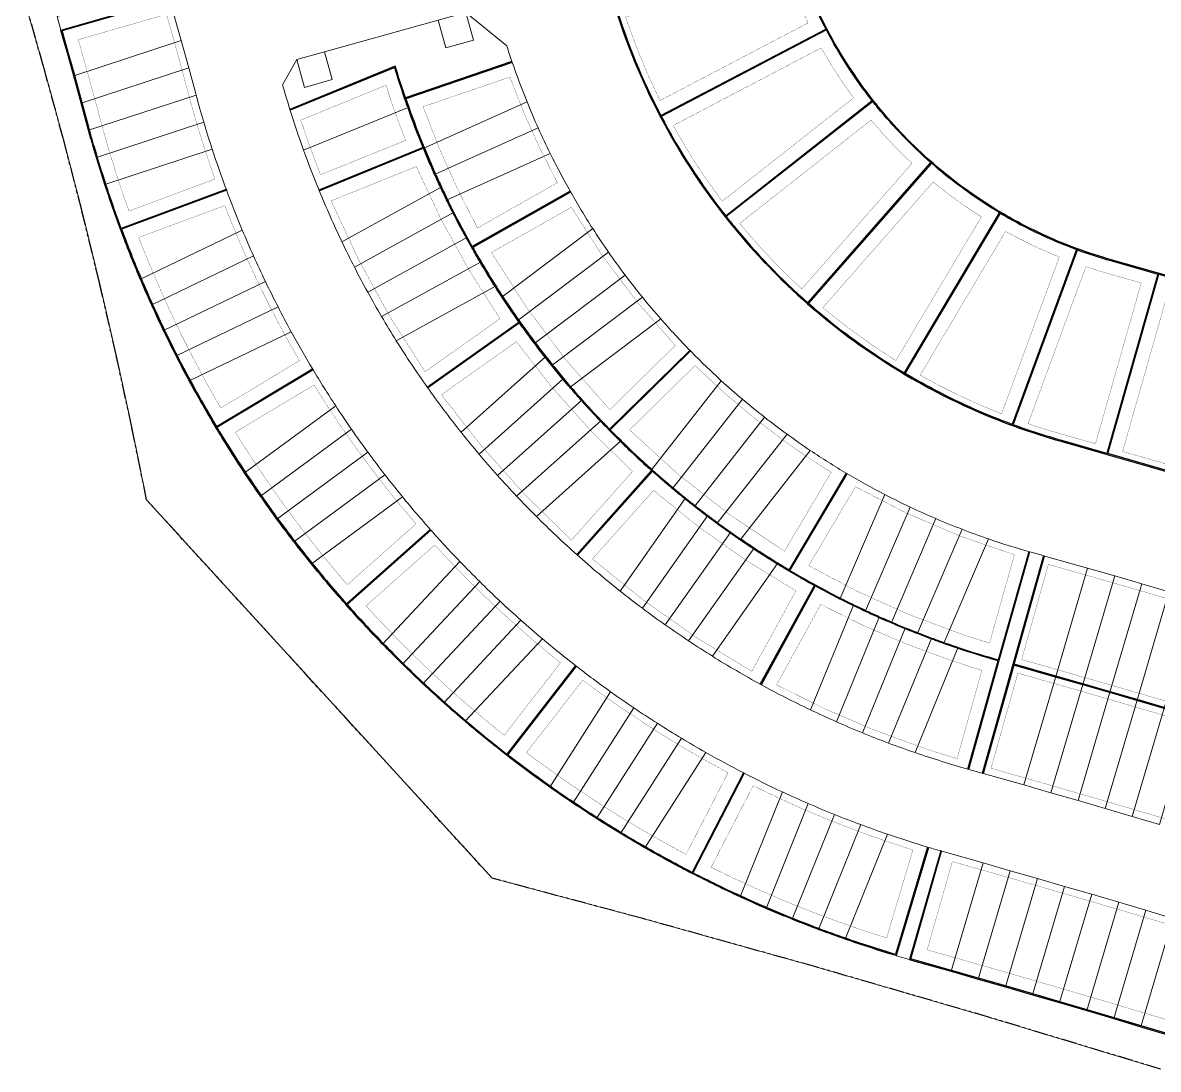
# Model space of a CAD drawing. Header units: centimetres. Extents: x -6122352 to 7132207, y -1694241 to 1947892.
# Drawn here: x -211875 to 29379, y -579827 to -357502 of the extents above; entities that cross this region are included whole.
import ezdxf

# ---------------------------------------------------------------- set-up
doc = ezdxf.new("R2010")
doc.units = ezdxf.units.CM
doc.header["$MEASUREMENT"] = 0
doc.linetypes.add('23585-XR-AR-DAMAC PLOT LIMITS$0$PHANTOM2', pattern=[1.25, 0.625, -0.125, 0.125, -0.125, 0.125, -0.125])
doc.linetypes.add('XR-AR-END-SETTING OUT PLAN$0$23261-XR-AR-SI-GF$0$HIDDEN', pattern=[0.375, 0.25, -0.125])
for name, color, linetype, lineweight, true_color in [('08-Compound Wall-2', 6, 'Continuous', 25, 0xff00ff), ('23585-XR-AR-DAMAC PLOT LIMITS$0$1-End units', 7, 'Continuous', 5, 0xf8991e), ('23585-XR-AR-DAMAC PLOT LIMITS$0$1-Open Space', 7, 'Continuous', 5, 0x90cf5a), ('23585-XR-AR-DAMAC PLOT LIMITS$0$1-Utility', 7, 'Continuous', 5, 0x8db1ff)]:
    doc.layers.add(name, color=color, linetype=linetype, lineweight=lineweight, true_color=true_color)
for name, color, linetype in [('23585-XR-AR-BOUNDARY WALLS AND SETBACKS$0$setback', 7, 'XR-AR-END-SETTING OUT PLAN$0$23261-XR-AR-SI-GF$0$HIDDEN'), ('23585-XR-AR-DAMAC PLOT LIMITS$0$PROJECT_LIMIT', 1, 'Continuous'), ('@MI-REF LAYER', 7, 'Continuous')]:
    doc.layers.add(name, color=color, linetype=linetype)
for name, color, linetype, lineweight in [('23585-XR-AR-DAMAC PLOT LIMITS$0$1-Mid units', 41, 'Continuous', 5), ('23585-XR-AR-DAMAC PLOT LIMITS$0$1-V55', 171, 'Continuous', 5), ('A-ANNO-TEXT', 3, 'Continuous', 25)]:
    doc.layers.add(name, color=color, linetype=linetype, lineweight=lineweight)
doc.layers.add('23585-XR-AR-DAMAC PLOT LIMITS$0$D-Phase New', color=7, linetype='Continuous', true_color=0x000080)

# ---------------------------------------------------------------- blocks, each defined once
blk = doc.blocks.new('23585-XR-AR-BOUNDARY WALLS AND SETBACKS')
at = {"layer": '08-Compound Wall-2'}
for points in [[(496594.5, 2768594.3, 0.045485), (496618.1, 2768585.64, 0.046514), (496643.44, 2768581.34, 0.004393), (496645.87, 2768581.18, 0.041598), (496668.86, 2768581.77, 0.009301), (496673.97, 2768582.43, 0.036683), (496693.77, 2768586.84, 0.014209), (496701.23, 2768589.33, 0.03177), (496717.33, 2768596.38, 0.019917), (496726.92, 2768601.83), (496726.78, 2768601.74), (496735.45, 2768607.08), (496743.57, 2768612.08), (496750.8, 2768616.48)], [(496722.71, 2768646.21), (496714.19, 2768640.98), (496705.56, 2768635.65, -0.019276), (496698.98, 2768631.93, -0.031768), (496687.53, 2768626.91, -0.014205), (496682.22, 2768625.14, -0.036682), (496668.14, 2768622, -0.0093), (496664.52, 2768621.54, -0.041593), (496648.16, 2768621.12, -0.004393), (496646.44, 2768621.23, -0.045995), (496628.61, 2768624.23), (496628.41, 2768624.28, -0.045479), (496611.63, 2768630.44, -0.005421)], [(496741.64, 2768554.6, 0.004073), (496744.32, 2768556.05, 0.012024), (496752.06, 2768560.59), (496739.47, 2768580.9)], [(496588.5, 2768570.22), (496578.91, 2768548.33, -0.009466), (496572.49, 2768551.28), (496564.14, 2768528.57)], [(496588.68, 2768570.14), (496579.1, 2768548.25), (496580.85, 2768547.49, 0.012872), (496589.49, 2768544.08)], [(496764.76, 2768540.11), (496752.17, 2768560.42, -0.01188), (496744.51, 2768555.93)], [(496744.33, 2768555.83, -0.004078), (496741.65, 2768554.38, -0.003688), (496739.21, 2768553.1)], [(496739.03, 2768553.01, -0.004082), (496736.3, 2768551.64, -0.003675), (496733.83, 2768550.44)], [(496736.3, 2768551.86, 0.004078), (496739.02, 2768553.23, 0.003696), (496741.47, 2768554.5)], [(496580.68, 2768547.35, -0.002696), (496578.83, 2768548.14, -0.009171), (496572.6, 2768551.01), (496564.33, 2768528.5)], [(496733.65, 2768550.36, -0.004087), (496730.87, 2768549.08, -0.003671), (496728.36, 2768547.96)], [(496730.87, 2768549.29, 0.004081), (496733.64, 2768550.58, 0.003683), (496736.12, 2768551.77)], [(496725.39, 2768546.91, 0.004058), (496728.18, 2768548.1, 0.00368), (496730.69, 2768549.21)], [(496589.2, 2768543.97, -0.011982), (496580.87, 2768547.27)], [(496722.63, 2768545.58, -0.004106), (496719.77, 2768544.47, -0.007945), (496714.17, 2768542.47), (496721.88, 2768519.84)], [(496719.78, 2768544.69, 0.00409), (496722.63, 2768545.8, 0.003711), (496725.2, 2768546.84)], [(496728.18, 2768547.88, -0.00409), (496725.36, 2768546.69, -0.003675), (496722.82, 2768545.66)], [(496597.91, 2768541, -0.003959), (496595.09, 2768541.91, -0.008083), (496589.38, 2768543.9)], [(496589.49, 2768544.08, 0.007894), (496595.05, 2768542.14)], [(496708.14, 2768540.73, 0.008269), (496714.02, 2768542.62, 0.007933), (496719.59, 2768544.62)], [(496595.24, 2768542.07, 0.003947), (496598.05, 2768541.17, 0.003817), (496600.78, 2768540.34)], [(496603.67, 2768539.3, -0.003964), (496600.82, 2768540.12, -0.003802), (496598.1, 2768540.94)], [(496721.69, 2768519.78), (496713.99, 2768542.4, -0.008269), (496708.1, 2768540.51, -0.003748), (496705.41, 2768539.72)], [(496611.8, 2768537.44, -0.003015), (496609.61, 2768537.96, -0.008029), (496603.81, 2768539.47, -0.003952), (496600.97, 2768540.28)], [(496609.48, 2768537.78, -0.007757), (496603.86, 2768539.25)], [(496707.94, 2768540.67, -0.003755), (496705.25, 2768539.88, -0.008037), (496699.46, 2768538.32, -0.004436), (496696.24, 2768537.54)], [(496705.22, 2768539.66, -0.007766), (496699.61, 2768538.15)], [(496615.33, 2768536.46, -0.004751), (496611.86, 2768537.22, -0.003006), (496609.67, 2768537.74)], [(496612, 2768537.39, 0.004746), (496615.46, 2768536.63, 0.008037), (496621.36, 2768535.49, 0.003423), (496623.88, 2768535.07)], [(496621.22, 2768535.31, -0.007766), (496615.52, 2768536.41)], [(496684.46, 2768535.19, 0.004454), (496687.74, 2768535.76, 0.003312), (496690.17, 2768536.23)], [(496693.57, 2768536.73, -0.004456), (496690.31, 2768536.05, -0.0033), (496687.89, 2768535.59)], [(496690.36, 2768536.27, 0.00445), (496693.62, 2768536.95, 0.003324), (496696.04, 2768537.49)], [(496699.42, 2768538.1, -0.004444), (496696.19, 2768537.32, -0.003313), (496693.77, 2768536.77)], [(496627.32, 2768510.22), (496630.31, 2768533.93), (496629.91, 2768533.99, -0.008038), (496623.96, 2768534.85, -0.003441), (496621.42, 2768535.28)], [(496630.02, 2768534.17), (496630.44, 2768534.12, 0.007212), (496635.79, 2768533.52)], [(496639.47, 2768533, -0.004831), (496635.87, 2768533.31, -0.007221), (496630.51, 2768533.91)], [(496635.98, 2768533.5, 0.00482), (496639.57, 2768533.2, 0.002951), (496641.77, 2768533.04)], [(496660.29, 2768532.76, 0.00438), (496663.56, 2768532.91, 0.011823), (496672.36, 2768533.58)], [(496672.56, 2768533.6), (496672.71, 2768533.61, 0.007574), (496678.33, 2768534.27)], [(496681.77, 2768534.56, -0.004457), (496678.47, 2768534.09, -0.007591), (496672.83, 2768533.42)], [(496678.53, 2768534.3, 0.00445), (496681.82, 2768534.77, 0.003315), (496684.26, 2768535.15)], [(496687.69, 2768535.55, -0.004461), (496684.4, 2768534.97, -0.003304), (496681.96, 2768534.59)], [(496645.47, 2768532.64, -0.004836), (496641.86, 2768532.83, -0.002935), (496639.67, 2768532.99)], [(496641.97, 2768533.03, 0.004824), (496645.56, 2768532.83, 0.002953), (496647.77, 2768532.75)], [(496651.46, 2768532.47, -0.004819), (496647.86, 2768532.55, -0.002937), (496645.67, 2768532.63)], [(496660.09, 2768532.76, -0.003389), (496657.56, 2768532.69, -0.008028), (496651.56, 2768532.67, -0.004807), (496647.97, 2768532.74)], [(496651.66, 2768532.46, 0.007757), (496657.47, 2768532.49)], [(496657.67, 2768532.49, 0.003381), (496660.19, 2768532.56, 0.004384), (496663.47, 2768532.7)], [(496663.67, 2768532.71, 0.011945), (496672.57, 2768533.4), (496672.63, 2768533.4)], [(496771.38, 2768522.71), (496783.69, 2768502.11, -0.011253), (496773.78, 2768496.49, -0.005811), (496768.57, 2768493.76), (496768.46, 2768493.7, -0.005803), (496763.19, 2768491.1), (496763.08, 2768491.05, -0.005758), (496757.79, 2768488.59), (496757.64, 2768488.52, -0.005651), (496752.39, 2768486.24), (496752.13, 2768486.13, -0.011253), (496741.54, 2768481.94, -0.010668), (496731.33, 2768478.41), (496730.76, 2768478.23, -0.005929), (496725.07, 2768476.49), (496725.02, 2768476.47, -0.005926), (496719.24, 2768474.85, -0.005926), (496713.42, 2768473.37, -0.005929), (496707.58, 2768472.03, -0.011154), (496696.49, 2768469.88), (496696.39, 2768469.86, -0.011105), (496685.27, 2768468.21), (496685.12, 2768468.2, -0.005779), (496679.31, 2768467.54), (496679.16, 2768467.52, -0.005926), (496673.18, 2768466.99, -0.005342), (496667.78, 2768466.64), (496667.19, 2768466.61, -0.005929), (496661.19, 2768466.36, -0.011253), (496649.8, 2768466.28), (496649.56, 2768466.29, -0.011016), (496638.41, 2768466.72, -0.005929), (496632.48, 2768467.15), (496632.43, 2768467.16, -0.005926), (496626.49, 2768467.73), (496626.46, 2768467.73, -0.005926), (496620.58, 2768468.44), (496620.5, 2768468.45, -0.005187), (496615.3, 2768469.2), (496614.56, 2768469.31, -0.01075), (496603.84, 2768471.23), (496603.34, 2768471.33, -0.011253), (496592.23, 2768473.85), (496592.2, 2768473.86, -0.005929), (496586.44, 2768475.38, -0.005717), (496580.87, 2768476.99), (496580.66, 2768477.05, -0.005629), (496575.22, 2768478.76), (496574.94, 2768478.85, -0.005929), (496569.26, 2768480.79), (496569.18, 2768480.81, -0.011046), (496558.61, 2768484.83, -0.009957), (496549.39, 2768488.79), (496549.34, 2768488.81, -0.007704), (496542.4, 2768492.08, -0.004271), (496538.53, 2768494.02), (496536.82, 2768494.9), (496533.19, 2768496.78), (496527.85, 2768499.53), (496525.53, 2768500.71), (496523.35, 2768501.81), (496521.17, 2768502.91), (496518.85, 2768504.08), (496529.53, 2768525.57)], [(496567.54, 2768507.11), (496558.59, 2768485.06, -0.009857), (496549.48, 2768488.97), (496549.43, 2768488.99, -0.007705), (496542.48, 2768492.26, -0.004271), (496538.62, 2768494.2), (496536.91, 2768495.08), (496533.29, 2768496.96), (496527.94, 2768499.71), (496525.62, 2768500.88), (496523.44, 2768501.99), (496521.26, 2768503.08), (496519.11, 2768504.17), (496529.7, 2768525.48)], [(496771.2, 2768522.61), (496783.41, 2768502.18, -0.011055), (496773.69, 2768496.66, -0.005811), (496768.48, 2768493.94), (496768.37, 2768493.88, -0.005803), (496763.1, 2768491.28), (496762.99, 2768491.23, -0.005758), (496757.71, 2768488.78), (496757.55, 2768488.71, -0.005651), (496752.31, 2768486.42), (496752.05, 2768486.31, -0.011154), (496741.57, 2768482.16, -0.011154)], [(496567.73, 2768507.03), (496558.77, 2768484.98, 0.010948), (496569.25, 2768481), (496569.32, 2768480.98, 0.00593), (496575, 2768479.04), (496575.29, 2768478.95, 0.005629), (496580.72, 2768477.24), (496580.92, 2768477.18, 0.005717), (496586.49, 2768475.57, 0.005928), (496592.25, 2768474.06), (496592.28, 2768474.05, 0.011155), (496603.29, 2768471.55), (496608.03, 2768494.87)], [(496567.54, 2768507.11, 0.000109), (496567.63, 2768507.07, 0.000109), (496567.73, 2768507.03, 0.000109)], [(496608.03, 2768494.87, 0.000109), (496608.13, 2768494.85, 0.000109), (496608.23, 2768494.83, 0.000109)], [(496608.23, 2768494.83), (496603.48, 2768471.51), (496603.88, 2768471.43, 0.01075), (496614.59, 2768469.51), (496615.33, 2768469.4, 0.005187), (496620.52, 2768468.65), (496620.61, 2768468.64, 0.005927), (496626.48, 2768467.93), (496626.51, 2768467.93, 0.005925), (496632.45, 2768467.35), (496632.5, 2768467.35, 0.005929), (496638.42, 2768466.92, 0.011016), (496649.56, 2768466.49), (496649.7, 2768466.48), (496650.08, 2768490.28)], [(496650.28, 2768490.28), (496649.9, 2768466.48, 0.011154), (496661.19, 2768466.56, 0.005929), (496667.18, 2768466.81), (496667.77, 2768466.84, 0.005342), (496673.16, 2768467.19, 0.005926), (496679.14, 2768467.72), (496679.29, 2768467.74, 0.005779), (496685.1, 2768468.39), (496685.25, 2768468.41, 0.011006), (496696.26, 2768470.04, -0.011006)], [(496741.38, 2768482.09, -0.010569), (496731.26, 2768478.6), (496730.7, 2768478.42, -0.005928), (496725.01, 2768476.68), (496724.97, 2768476.67, -0.005926), (496719.19, 2768475.05, -0.005926), (496713.37, 2768473.56, -0.005929), (496707.54, 2768472.22, -0.011153), (496696.46, 2768470.07, -0.011153)]]:
    blk.add_lwpolyline(points, format="xyb", dxfattribs=at)
blk.add_lwpolyline([(496735.43, 2768607.31), (496714.66, 2768641.04), (496722.81, 2768646.04), (496723.72, 2768646.59), (496729.99, 2768650.41), (496730.07, 2768650.45), (496750.61, 2768616.6), (496743.47, 2768612.25)], close=True, dxfattribs=at)
for points in [[(496717.33, 2768596.61), (496699.16, 2768631.79, 0.018934), (496705.63, 2768635.46), (496705.8, 2768635.57), (496714.3, 2768640.82), (496714.49, 2768640.93), (496735.26, 2768607.2), (496726.81, 2768602, -0.019737)], [(496594.68, 2768594.44, 0.045304), (496618.15, 2768585.83, 0.000332), (496618.33, 2768585.78), (496628.46, 2768624.06), (496628.36, 2768624.09, -0.045226), (496611.64, 2768630.22)], [(496693.81, 2768587.06), (496682.38, 2768624.98, 0.013951), (496687.6, 2768626.72, 0.031514), (496698.98, 2768631.7), (496717.15, 2768596.52, -0.031589), (496701.16, 2768589.52, -0.014028)], [(496618.52, 2768585.73, 0.045638), (496643.36, 2768581.55), (496646.32, 2768621.04, -0.045487), (496628.66, 2768624.01)], [(496668.94, 2768581.98, 0.00912), (496673.94, 2768582.63, 0.036502), (496693.61, 2768587.01), (496682.18, 2768624.92, -0.036429), (496668.17, 2768621.81, -0.009046), (496664.64, 2768621.35)], [(496643.55, 2768581.53, 0.004213), (496645.88, 2768581.38, 0.041417), (496668.74, 2768581.96), (496664.44, 2768621.33, -0.041339), (496648.15, 2768620.92, -0.00414), (496646.52, 2768621.02)]]:
    blk.add_lwpolyline(points, format="xyb", close=True, dxfattribs=at)
for points in [[(496811.94, 2768596.77), (496803.92, 2768592.03), (496798.76, 2768588.97), (496793.61, 2768585.9), (496788.46, 2768582.81), (496783.32, 2768579.72), (496778.19, 2768576.61), (496773.06, 2768573.49), (496767.94, 2768570.37), (496762.82, 2768567.23), (496754.96, 2768562.39), (496742.49, 2768582.47), (496742.36, 2768582.69)], [(496812.05, 2768596.6), (496804.02, 2768591.86), (496798.86, 2768588.8), (496793.71, 2768585.72), (496788.57, 2768582.64), (496783.43, 2768579.54), (496778.29, 2768576.44), (496773.16, 2768573.32), (496768.04, 2768570.2), (496762.93, 2768567.06), (496755.07, 2768562.22), (496767.66, 2768541.9)], [(496773.87, 2768524.22), (496773.7, 2768524.12), (496786.25, 2768503.66), (496787.23, 2768504.27), (496794.04, 2768508.48), (496799.15, 2768511.62), (496804.27, 2768514.75), (496809.39, 2768517.87), (496814.52, 2768520.99), (496819.66, 2768524.09), (496824.8, 2768527.18), (496829.95, 2768530.26), (496835.1, 2768533.33)], [(496742.19, 2768582.59), (496742.32, 2768582.37), (496754.85, 2768562.2)], [(496707.94, 2768540.67), (496701, 2768563.54)], [(496708.14, 2768540.73), (496701.2, 2768563.6)], [(496617.17, 2768560.73), (496611.8, 2768537.44)], [(496617.36, 2768560.68), (496612, 2768537.39)], [(496754.85, 2768562.2), (496767.49, 2768541.79), (496767.57, 2768541.85)], [(496830.7, 2768558.61), (496842.79, 2768538.11), (496835, 2768533.5), (496829.85, 2768530.43), (496824.7, 2768527.35), (496819.55, 2768524.26), (496814.42, 2768521.16), (496809.29, 2768518.04), (496804.16, 2768514.92), (496799.04, 2768511.79), (496793.93, 2768508.65), (496787.12, 2768504.44), (496786.32, 2768503.94), (496773.87, 2768524.22)], [(496659.27, 2768556.64), (496660.09, 2768532.76)], [(496659.47, 2768556.65), (496660.29, 2768532.76)], [(496589.2, 2768543.97), (496580.95, 2768521.54)], [(496589.38, 2768543.9), (496581.14, 2768521.47)], [(496624.08, 2768535.04), (496629.82, 2768534.2)], [(496630.51, 2768533.91), (496627.52, 2768510.2)], [(496672.63, 2768533.4), (496675.05, 2768509.63)], [(496672.83, 2768533.42), (496675.25, 2768509.65)], [(496733.13, 2768504.42), (496741.38, 2768482.09)], [(496733.31, 2768504.49), (496741.57, 2768482.16)], [(496692.26, 2768493.5), (496696.26, 2768470.04)], [(496692.46, 2768493.54), (496696.46, 2768470.07)]]:
    blk.add_lwpolyline(points, dxfattribs=at)
at = {"layer": '23585-XR-AR-BOUNDARY WALLS AND SETBACKS$0$setback', "ltscale": 40, "const_width": 0.05}
for points in [[(496747.46, 2768616.2), (496742.79, 2768613.36), (496737.22, 2768609.93), (496718.6, 2768640.17), (496724.27, 2768643.65), (496725.17, 2768644.2), (496729.04, 2768646.55)], [(496798.09, 2768614.6), (496792.34, 2768611.21), (496787.18, 2768608.14), (496782.03, 2768605.07), (496776.89, 2768601.99), (496771.75, 2768598.89), (496766.62, 2768595.79), (496761.49, 2768592.68), (496756.37, 2768589.55), (496751.26, 2768586.42), (496744.25, 2768582.1), (496755.33, 2768564.26), (496762.09, 2768568.43), (496767.21, 2768571.56), (496772.33, 2768574.69), (496777.46, 2768577.81), (496782.6, 2768580.91), (496787.74, 2768584.01), (496792.89, 2768587.1), (496798.05, 2768590.17), (496803.21, 2768593.24), (496808.74, 2768596.5)], [(496810.26, 2768593.92), (496804.74, 2768590.66), (496799.58, 2768587.6), (496794.43, 2768584.52), (496789.29, 2768581.44), (496784.15, 2768578.35), (496779.02, 2768575.24), (496773.89, 2768572.13), (496768.77, 2768569), (496763.66, 2768565.87), (496756.91, 2768561.71), (496767.97, 2768543.86), (496774.49, 2768547.88), (496779.61, 2768551.01), (496784.73, 2768554.14), (496789.86, 2768557.26), (496795, 2768560.37), (496800.14, 2768563.46), (496805.29, 2768566.55), (496810.45, 2768569.62), (496815.61, 2768572.69), (496820.91, 2768575.82)]]:
    blk.add_lwpolyline(points, close=True, dxfattribs=at)
for points in [[(496732.11, 2768606.79), (496713.49, 2768637.03), (496707.27, 2768633.18), (496707.1, 2768633.08, -0.011763), (496703, 2768630.68), (496719.29, 2768599.12, 0.013638), (496725.75, 2768602.87), (496725.99, 2768603.02)], [(496713.96, 2768596.37), (496697.67, 2768627.92, -0.024371), (496688.56, 2768624.09, -0.006809), (496685.95, 2768623.18), (496696.2, 2768589.18, 0.008732), (496700.72, 2768590.74, 0.026288)], [(496615.86, 2768587.81), (496624.95, 2768622.14, -0.031185), (496613.08, 2768626.49), (496597.87, 2768594.4, 0.035027)], [(496640.56, 2768583.09), (496643.22, 2768618.51, -0.031187), (496630.75, 2768620.61), (496621.66, 2768586.28, 0.03503)], [(496690.45, 2768587.45), (496680.2, 2768621.45, -0.031166), (496667.82, 2768618.93), (496671.67, 2768583.62, 0.003823), (496673.75, 2768583.91, 0.0312)], [(496665.71, 2768582.97, -0.035029), (496646.55, 2768582.65), (496649.21, 2768618.06, 0.031191), (496661.86, 2768618.27)], [(496710.06, 2768544.37, 0.048785), (496742.91, 2768558.59, 0.008211), (496748.14, 2768561.6), (496737.86, 2768578.17, -0.056059), (496704.4, 2768563.03)], [(496614.01, 2768559.94, -0.037474), (496590.65, 2768567.67), (496582.83, 2768549.81, 0.038441), (496609.64, 2768540.94)], [(496619.86, 2768558.6), (496615.48, 2768539.59, 0.057019), (496657.09, 2768535.58), (496656.42, 2768555.07, -0.056053)], [(496717.85, 2768540.68), (496724.13, 2768522.22, 0.040862), (496755.27, 2768536.28, 0.008707), (496761.58, 2768539.93), (496751.3, 2768556.5, -0.00834), (496745.82, 2768553.34, -0.040494)], [(496585.6, 2768542.23), (496578.76, 2768523.97, -0.014717), (496567.39, 2768528.72), (496574.14, 2768547.08, 0.016382)], [(496584.39, 2768521.9), (496591.23, 2768540.16, 0.04869), (496627.07, 2768531.45), (496624.63, 2768512.1, -0.049579)], [(496677.98, 2768511.45, 0.04959), (496718.45, 2768520.29), (496712.17, 2768538.75, -0.048852), (496676.01, 2768530.86)], [(496630.59, 2768511.35), (496633.03, 2768530.7, 0.048852), (496670.04, 2768530.25), (496672.01, 2768510.85, -0.04959)], [(496556.96, 2768488.76, -0.006932), (496550.64, 2768491.51), (496550.59, 2768491.54, -0.007714), (496543.72, 2768494.78, -0.004266), (496539.9, 2768496.69), (496538.19, 2768497.57), (496534.57, 2768499.45), (496529.21, 2768502.2), (496526.88, 2768503.38), (496524.7, 2768504.48), (496522.86, 2768505.42), (496531.54, 2768522.88), (496537.07, 2768520.09), (496542.41, 2768517.35), (496547.22, 2768514.86), (496547.74, 2768514.59, 0.006555), (496553.14, 2768511.88, 0.00655), (496558.61, 2768509.31, 0.006728), (496564.3, 2768506.83)], [(496569.86, 2768504.57), (496562.52, 2768486.5, 0.008075), (496570.18, 2768483.64), (496570.25, 2768483.62, 0.005933), (496575.87, 2768481.7), (496576.16, 2768481.61, 0.005629), (496581.53, 2768479.92), (496581.73, 2768479.86, 0.005715), (496587.24, 2768478.27, 0.005907), (496592.91, 2768476.78), (496592.94, 2768476.77, 0.008276), (496601.01, 2768474.89), (496604.89, 2768494, -0.006758), (496598.82, 2768495.4, -0.006552), (496592.97, 2768496.92, -0.006547), (496587.17, 2768498.59, -0.006547), (496581.41, 2768500.41, -0.006554), (496575.69, 2768502.38, -0.006761)], [(496653.16, 2768488.75), (496652.85, 2768469.25, 0.008254), (496661.11, 2768469.36, 0.005925), (496667.03, 2768469.6), (496667.62, 2768469.63, 0.005342), (496672.95, 2768469.98, 0.005926), (496678.86, 2768470.51), (496679.01, 2768470.52, 0.005779), (496684.75, 2768471.17), (496684.9, 2768471.19, 0.008105), (496692.93, 2768472.33), (496689.65, 2768491.55, -0.006758), (496683.48, 2768490.67, -0.006551), (496677.47, 2768489.97, -0.006547), (496671.46, 2768489.43, -0.006547), (496665.43, 2768489.05, -0.006551), (496659.39, 2768488.82, -0.006758)]]:
    blk.add_lwpolyline(points, format="xyb", close=True, dxfattribs=at)
for points in [[(496686.66, 2768558.37, -0.037228), (496662.42, 2768555.28), (496663.08, 2768535.79, 0.05702), (496704.32, 2768542.63), (496698.66, 2768561.29, -0.018872), (496686.61, 2768558.36)], [(496736.55, 2768504.1, 0.006757), (496742.34, 2768506.42, 0.006551), (496747.89, 2768508.81, 0.006547), (496753.37, 2768511.35, 0.006547), (496758.78, 2768514.03, 0.006551), (496764.13, 2768516.85, 0.006757), (496769.56, 2768519.9), (496779.56, 2768503.16, -0.008254), (496772.36, 2768499.13, -0.005811), (496767.21, 2768496.43), (496767.1, 2768496.38, -0.005803), (496761.89, 2768493.81), (496761.78, 2768493.75, -0.005758), (496756.56, 2768491.33), (496756.4, 2768491.26, -0.005648), (496751.22, 2768489), (496750.96, 2768488.89, -0.00825), (496743.31, 2768485.81)], [(496737.68, 2768483.73, -0.007671), (496730.41, 2768481.27), (496729.85, 2768481.09, -0.005918), (496724.23, 2768479.37), (496724.19, 2768479.36, -0.005933), (496718.47, 2768477.75, -0.005926), (496712.71, 2768476.29, -0.005929), (496706.94, 2768474.96, -0.008253), (496698.84, 2768473.34), (496695.56, 2768492.56, 0.006758), (496701.68, 2768493.77, 0.006551), (496707.57, 2768495.11, 0.006547), (496713.43, 2768496.59, 0.006547), (496719.24, 2768498.23, 0.006551), (496725.02, 2768500.02, 0.006758), (496730.92, 2768502.02)], [(496610.77, 2768492.8, 0.006758), (496616.91, 2768491.72, 0.006551), (496622.89, 2768490.83, 0.006547), (496628.89, 2768490.1, 0.006547), (496634.9, 2768489.53, 0.006551), (496640.93, 2768489.11, 0.006758), (496647.16, 2768488.85), (496646.85, 2768469.35, -0.008256), (496638.59, 2768469.71, -0.005921), (496632.74, 2768470.14), (496632.69, 2768470.14, -0.005918), (496626.83, 2768470.71), (496626.8, 2768470.71, -0.005938), (496620.98, 2768471.41), (496620.9, 2768471.43, -0.005191), (496615.76, 2768472.16), (496615.02, 2768472.28, -0.00825), (496606.89, 2768473.69), (496610.77, 2768492.8)]]:
    blk.add_lwpolyline(points, format="xyb", dxfattribs=at)
for points in [[(496777.03, 2768524.42), (496787.24, 2768507.8), (496792.46, 2768511.03), (496797.58, 2768514.18), (496802.7, 2768517.31), (496807.83, 2768520.44), (496812.97, 2768523.55), (496818.11, 2768526.66), (496823.26, 2768529.75), (496828.41, 2768532.83), (496833.57, 2768535.91), (496838.87, 2768539.04), (496828.97, 2768555.84), (496823.5, 2768552.6), (496818.34, 2768549.53), (496813.2, 2768546.46), (496808.06, 2768543.37), (496802.92, 2768540.27), (496797.8, 2768537.16), (496792.67, 2768534.04), (496787.56, 2768530.91), (496782.45, 2768527.77), (496777.03, 2768524.42)], [(496736.55, 2768504.1), (496743.31, 2768485.81)], [(496730.92, 2768502.02), (496737.68, 2768483.73)]]:
    blk.add_lwpolyline(points, dxfattribs=at)
blk = doc.blocks.new('A$C9d9485f6')
at = {"layer": 'A-ANNO-TEXT', "rotation": 312.4881850805905}
blk.add_blockref('23585-XR-AR-BOUNDARY WALLS AND SETBACKS', (-2377088.53, -1504219.25), dxfattribs=at)
blk = doc.blocks.new('23585-XR-AR-DAMAC PLOT LIMITS')
at = {"layer": '23585-XR-AR-DAMAC PLOT LIMITS$0$1-End units', "color": 251, "true_color": 0x636466}
for points in [[(496762.88, 2768567.15), (496754.85, 2768562.2), (496742.32, 2768582.37), (496742.19, 2768582.59), (496750.47, 2768587.7)], [(496775.28, 2768546.6), (496767.49, 2768541.79), (496754.85, 2768562.2), (496762.88, 2768567.15)], [(496794.04, 2768508.48), (496787.23, 2768504.27), (496786.94, 2768504.09), (496786.25, 2768503.66), (496773.7, 2768524.12), (496774.58, 2768524.66), (496781.66, 2768529.04)], [(496537.75, 2768521.42), (496527.85, 2768499.53), (496525.53, 2768500.71), (496523.35, 2768501.81), (496521.17, 2768502.91), (496518.85, 2768504.08), (496529.53, 2768525.57)]]:
    blk.add_lwpolyline(points, close=True, dxfattribs=at)
for points in [[(496752.29, 2768560.61, -0.012292), (496744.36, 2768555.96, -0.004201), (496741.6, 2768554.46), (496731.69, 2768576.38, 0.014123), (496739.64, 2768581.01)], [(496597, 2768566.78), (496589.46, 2768543.98), (496589.32, 2768544.03, -0.012252), (496580.81, 2768547.4, -0.002828), (496578.87, 2768548.24), (496588.5, 2768570.22, 0.014079)], [(496719.74, 2768544.57, -0.00809), (496714.05, 2768542.53, -0.008403), (496708.07, 2768540.61), (496701.1, 2768563.57, 0.014123), (496709.82, 2768566.49)], [(496617.26, 2768560.71), (496611.88, 2768537.32, -0.003149), (496609.59, 2768537.86, -0.008029), (496603.78, 2768539.37, -0.004084), (496600.85, 2768540.21), (496608.39, 2768563.01, 0.014079)], [(496708.07, 2768540.61, -0.003889), (496705.28, 2768539.78, -0.008037), (496699.48, 2768538.22, -0.004567), (496696.16, 2768537.42), (496692.23, 2768561.15, 0.014123), (496701.1, 2768563.57)], [(496626.28, 2768558.9), (496623.98, 2768534.95, -0.003576), (496621.34, 2768535.39, -0.008037), (496615.44, 2768536.53, -0.00488), (496611.88, 2768537.32), (496617.26, 2768560.71, 0.014123)], [(496764.93, 2768540.21, -0.014124), (496754.64, 2768534.23), (496744.36, 2768555.96, 0.012292), (496752.29, 2768560.61)], [(496660.19, 2768532.66, -0.003523), (496657.56, 2768532.59, -0.008028), (496651.56, 2768532.57, -0.004941), (496647.86, 2768532.65), (496650.17, 2768556.59, 0.014123), (496659.37, 2768556.65)], [(496672.49, 2768533.49, -0.011978), (496663.56, 2768532.81, -0.004514), (496660.19, 2768532.66), (496659.37, 2768556.65, 0.014123), (496668.55, 2768557.22)], [(496578.87, 2768548.24, 0.002828), (496580.81, 2768547.4), (496572.52, 2768524.85, -0.010872), (496564.14, 2768528.57), (496572.46, 2768551.19, 0.009453)], [(496589.32, 2768544.03), (496581.04, 2768521.51, -0.010851), (496572.52, 2768524.85), (496580.81, 2768547.4, 0.012252)], [(496732.95, 2768523.97, -0.014124), (496721.79, 2768519.81), (496714.05, 2768542.53, 0.00809), (496719.74, 2768544.57, 0.004201), (496722.67, 2768545.7)], [(496589.46, 2768543.98, 0.008029), (496595.12, 2768542.01, 0.004075), (496598.02, 2768541.07), (496592.33, 2768517.71, -0.014124), (496581.04, 2768521.51), (496589.32, 2768544.03)], [(496721.79, 2768519.81, -0.014124), (496710.41, 2768516.29), (496705.28, 2768539.78, 0.003889), (496708.07, 2768540.61, 0.008403), (496714.05, 2768542.53)], [(496623.98, 2768534.95, 0.008038), (496629.92, 2768534.09), (496630.42, 2768534.02), (496627.42, 2768510.21, -0.014124), (496615.65, 2768512.03), (496621.34, 2768535.39, 0.003576)], [(496635.88, 2768533.41, 0.004945), (496639.56, 2768533.1), (496639.27, 2768509.05, -0.014124), (496627.42, 2768510.21), (496630.42, 2768534.02, 0.007355)], [(496675.15, 2768509.64, -0.014124), (496663.27, 2768508.76), (496663.56, 2768532.81, 0.011978), (496672.49, 2768533.49), (496672.72, 2768533.51)], [(496686.96, 2768511.17, -0.014124), (496675.15, 2768509.64), (496672.72, 2768533.51, 0.007724), (496678.45, 2768534.19, 0.004567), (496681.83, 2768534.67)], [(496783.69, 2768502.11, -0.011253), (496773.78, 2768496.49), (496763.41, 2768518.16, 0.01001), (496771.38, 2768522.71)], [(496567.63, 2768507.07), (496558.61, 2768484.83, -0.009957), (496549.39, 2768488.79), (496549.34, 2768488.81), (496559.23, 2768510.68, 0.009981)], [(496576.2, 2768503.79), (496569.26, 2768480.79), (496569.18, 2768480.81, -0.011046), (496558.72, 2768484.79), (496558.61, 2768484.83), (496567.63, 2768507.07, 0.010014)], [(496752.13, 2768486.13, -0.011253), (496741.54, 2768481.94), (496733.22, 2768504.45, 0.01001), (496741.76, 2768507.8)], [(496741.54, 2768481.94, -0.010461), (496731.53, 2768478.48), (496731.33, 2768478.41), (496730.76, 2768478.23), (496724.55, 2768501.45, 0.01001), (496733.22, 2768504.45)], [(496608.13, 2768494.85), (496603.34, 2768471.33, -0.011253), (496592.23, 2768473.85), (496599.18, 2768496.86, 0.01001)], [(496617.15, 2768493.2), (496614.56, 2768469.31, -0.01075), (496603.84, 2768471.23), (496603.34, 2768471.33), (496608.13, 2768494.85, 0.01001)], [(496707.58, 2768472.03, -0.011154), (496696.49, 2768469.88), (496696.39, 2768469.86), (496692.36, 2768493.52, 0.01001), (496701.37, 2768495.24)], [(496696.39, 2768469.86, -0.011105), (496685.27, 2768468.21), (496685.12, 2768468.2), (496683.29, 2768492.16, 0.01001), (496692.36, 2768493.52)], [(496650.18, 2768490.28), (496649.8, 2768466.28), (496649.59, 2768466.29), (496649.56, 2768466.29, -0.011016), (496638.41, 2768466.72), (496641.01, 2768490.61, 0.01001)], [(496661.19, 2768466.36, -0.011253), (496649.8, 2768466.28), (496650.18, 2768490.28, 0.01001), (496659.36, 2768490.32)]]:
    blk.add_lwpolyline(points, format="xyb", close=True, dxfattribs=at)
at = {"layer": '23585-XR-AR-DAMAC PLOT LIMITS$0$1-Mid units', "color": 251, "true_color": 0x636466}
for points in [[(496783.37, 2768579.63), (496778.24, 2768576.53), (496765.84, 2768597.07), (496770.97, 2768600.18)], [(496778.24, 2768576.53), (496773.11, 2768573.41), (496760.71, 2768593.96), (496765.84, 2768597.07)], [(496773.11, 2768573.41), (496767.99, 2768570.28), (496755.59, 2768590.83), (496760.71, 2768593.96)], [(496767.99, 2768570.28), (496762.88, 2768567.15), (496750.47, 2768587.7), (496755.59, 2768590.83)], [(496788.51, 2768582.73), (496800.91, 2768562.18), (496795.77, 2768559.08), (496783.37, 2768579.63)], [(496783.37, 2768579.63), (496795.77, 2768559.08), (496790.64, 2768555.98), (496778.24, 2768576.53)], [(496778.24, 2768576.53), (496790.64, 2768555.98), (496785.51, 2768552.86), (496773.11, 2768573.41)], [(496773.11, 2768573.41), (496785.51, 2768552.86), (496780.39, 2768549.74), (496767.99, 2768570.28)], [(496767.99, 2768570.28), (496780.39, 2768549.74), (496775.28, 2768546.6), (496762.88, 2768567.15)], [(496835.1, 2768533.33), (496829.95, 2768530.26), (496817.57, 2768550.82), (496822.73, 2768553.89)], [(496829.95, 2768530.26), (496824.8, 2768527.18), (496812.43, 2768547.74), (496817.57, 2768550.82)], [(496824.8, 2768527.18), (496819.66, 2768524.09), (496807.28, 2768544.65), (496812.43, 2768547.74)], [(496819.66, 2768524.09), (496814.52, 2768520.99), (496802.15, 2768541.55), (496807.28, 2768544.65)], [(496814.52, 2768520.99), (496809.39, 2768517.87), (496797.02, 2768538.44), (496802.15, 2768541.55)], [(496809.39, 2768517.87), (496804.27, 2768514.75), (496791.89, 2768535.32), (496797.02, 2768538.44)], [(496804.27, 2768514.75), (496799.15, 2768511.62), (496786.77, 2768532.18), (496791.89, 2768535.32)], [(496799.15, 2768511.62), (496794.04, 2768508.48), (496781.66, 2768529.04), (496786.77, 2768532.18)], [(496543.1, 2768518.68), (496533.19, 2768496.78), (496527.85, 2768499.53), (496537.75, 2768521.42)], [(496548.43, 2768515.92), (496538.53, 2768494.02), (496536.82, 2768494.9), (496533.19, 2768496.78), (496543.1, 2768518.68), (496547.91, 2768516.19)]]:
    blk.add_lwpolyline(points, close=True, dxfattribs=at)
for points in [[(496741.6, 2768554.46, -0.003836), (496739.06, 2768553.14, -0.004201), (496736.26, 2768551.73), (496726.36, 2768573.61, 0.009226), (496731.69, 2768576.38)], [(496736.26, 2768551.73, -0.003828), (496733.68, 2768550.49, -0.004201), (496730.83, 2768549.17), (496720.94, 2768571.03, 0.009213), (496726.36, 2768573.61)], [(496730.83, 2768549.17, -0.003827), (496728.22, 2768548.01, -0.004201), (496725.32, 2768546.78), (496715.43, 2768568.66, 0.009213), (496720.94, 2768571.03)], [(496725.32, 2768546.78, -0.003836), (496722.67, 2768545.7, -0.004201), (496719.74, 2768544.57), (496709.82, 2768566.49, 0.009226), (496715.43, 2768568.66)], [(496602.66, 2768564.79), (496595.12, 2768542.01, -0.008029), (496589.46, 2768543.98), (496597, 2768566.78, 0.009214)], [(496608.39, 2768563.01), (496600.85, 2768540.21, -0.003954), (496598.02, 2768541.07, -0.004075), (496595.12, 2768542.01), (496602.66, 2768564.79, 0.009213)], [(496696.16, 2768537.42, -0.003462), (496693.64, 2768536.85, -0.004576), (496690.29, 2768536.15), (496686.36, 2768559.84, 0.009225), (496692.23, 2768561.15)], [(496632.22, 2768557.99), (496629.92, 2768534.09, -0.008038), (496623.98, 2768534.95), (496626.28, 2768558.9, 0.009226)], [(496638.19, 2768557.3), (496635.88, 2768533.41, -0.007355), (496630.42, 2768534.02), (496629.92, 2768534.09), (496632.22, 2768557.99, 0.009213)], [(496678.45, 2768534.19, -0.007724), (496672.72, 2768533.51), (496672.49, 2768533.49), (496668.55, 2768557.22, 0.009226), (496674.52, 2768557.88)], [(496684.39, 2768535.07, -0.003461), (496681.83, 2768534.67, -0.004567), (496678.45, 2768534.19), (496674.52, 2768557.88, 0.009213), (496680.46, 2768558.75)], [(496690.29, 2768536.15, -0.003453), (496687.76, 2768535.66, -0.004575), (496684.39, 2768535.07), (496680.46, 2768558.75, 0.009214), (496686.36, 2768559.84)], [(496644.17, 2768556.84), (496641.86, 2768532.93, -0.00309), (496639.56, 2768533.1, -0.004945), (496635.88, 2768533.41), (496638.19, 2768557.3, 0.009213)], [(496650.17, 2768556.59), (496647.86, 2768532.65, -0.003088), (496645.56, 2768532.73, -0.004953), (496641.86, 2768532.93), (496644.17, 2768556.84, 0.009226)], [(496754.64, 2768534.23, -0.007121), (496749.33, 2768531.43), (496739.06, 2768553.14, 0.003836), (496741.6, 2768554.46, 0.004201), (496744.36, 2768555.96)], [(496749.33, 2768531.43, -0.007115), (496743.94, 2768528.79), (496733.68, 2768550.49, 0.003828), (496736.26, 2768551.73, 0.004201), (496739.06, 2768553.14)], [(496743.94, 2768528.79, -0.007115), (496738.48, 2768526.3), (496728.22, 2768548.01, 0.003827), (496730.83, 2768549.17, 0.004201), (496733.68, 2768550.49)], [(496738.48, 2768526.3, -0.007121), (496732.95, 2768523.97), (496722.67, 2768545.7, 0.003836), (496725.32, 2768546.78, 0.004201), (496728.22, 2768548.01)], [(496600.85, 2768540.21, 0.004084), (496603.78, 2768539.37), (496598.1, 2768516.04, -0.007121), (496592.33, 2768517.71), (496598.02, 2768541.07, 0.003954)], [(496609.59, 2768537.86), (496603.91, 2768514.54, -0.007115), (496598.1, 2768516.04), (496603.78, 2768539.37, 0.008029)], [(496710.41, 2768516.29, -0.007121), (496704.6, 2768514.76), (496699.48, 2768538.22, 0.008037), (496705.28, 2768539.78)], [(496611.88, 2768537.32, 0.00488), (496615.44, 2768536.53), (496609.76, 2768513.2, -0.007115), (496603.91, 2768514.54), (496609.59, 2768537.86, 0.003149)], [(496621.34, 2768535.39), (496615.65, 2768512.03, -0.007121), (496609.76, 2768513.2), (496615.44, 2768536.53, 0.008037)], [(496698.76, 2768513.4, -0.007115), (496692.88, 2768512.2), (496687.76, 2768535.66, 0.003453), (496690.29, 2768536.15, 0.004576), (496693.64, 2768536.85)], [(496704.6, 2768514.76, -0.007115), (496698.76, 2768513.4), (496693.64, 2768536.85, 0.003462), (496696.16, 2768537.42, 0.004567), (496699.48, 2768538.22)], [(496692.88, 2768512.2, -0.007121), (496686.96, 2768511.17), (496681.83, 2768534.67, 0.003461), (496684.39, 2768535.07, 0.004575), (496687.76, 2768535.66)], [(496641.86, 2768532.93, 0.004953), (496645.56, 2768532.73), (496645.27, 2768508.73, -0.007121), (496639.27, 2768509.05), (496639.56, 2768533.1, 0.00309)], [(496647.86, 2768532.65, 0.004941), (496651.56, 2768532.57), (496651.27, 2768508.57, -0.007115), (496645.27, 2768508.73), (496645.56, 2768532.73, 0.003088)], [(496657.27, 2768508.58, -0.007115), (496651.27, 2768508.57), (496651.56, 2768532.57, 0.008028), (496657.56, 2768532.59)], [(496663.27, 2768508.76, -0.007121), (496657.27, 2768508.58), (496657.56, 2768532.59, 0.003523), (496660.19, 2768532.66, 0.004514), (496663.56, 2768532.81)], [(496773.78, 2768496.49, -0.005811), (496768.57, 2768493.76), (496768.46, 2768493.7), (496758.1, 2768515.36, 0.006551), (496763.41, 2768518.16)], [(496553.8, 2768513.23), (496543.91, 2768491.35, -0.005929), (496538.53, 2768494.02), (496548.43, 2768515.92, 0.006554)], [(496768.46, 2768493.7, -0.005803), (496763.19, 2768491.1), (496763.08, 2768491.05), (496752.72, 2768512.7, 0.006547), (496758.1, 2768515.36)], [(496559.23, 2768510.68), (496549.34, 2768488.81, -0.005926), (496543.99, 2768491.31), (496543.91, 2768491.35), (496553.8, 2768513.23, 0.00655)], [(496763.08, 2768491.05, -0.005759), (496757.79, 2768488.59), (496757.64, 2768488.52), (496747.27, 2768510.18, 0.006547), (496752.72, 2768512.7)], [(496757.64, 2768488.52, -0.005275), (496752.74, 2768486.38), (496752.39, 2768486.24), (496752.13, 2768486.13), (496741.76, 2768507.8, 0.006551), (496747.27, 2768510.18)], [(496581.88, 2768501.83), (496574.94, 2768478.85, -0.005929), (496569.26, 2768480.79), (496576.2, 2768503.79, 0.006554)], [(496587.6, 2768500.03), (496580.66, 2768477.05, -0.005629), (496575.22, 2768478.76), (496574.94, 2768478.85), (496581.88, 2768501.83, 0.006547)], [(496593.37, 2768498.37), (496586.44, 2768475.38, -0.005717), (496580.87, 2768476.99), (496580.66, 2768477.05), (496587.6, 2768500.03, 0.006547)], [(496730.76, 2768478.23, -0.005929), (496725.07, 2768476.49), (496725.02, 2768476.47), (496718.82, 2768499.67, 0.006551), (496724.55, 2768501.45)], [(496599.18, 2768496.86), (496592.23, 2768473.85), (496592.2, 2768473.86, -0.005929), (496586.44, 2768475.38), (496593.37, 2768498.37, 0.006552)], [(496719.24, 2768474.85, -0.005926), (496713.42, 2768473.37), (496707.23, 2768496.57, 0.006547), (496713.04, 2768498.04)], [(496725.02, 2768476.47, -0.005926), (496719.24, 2768474.85), (496713.04, 2768498.04, 0.006547), (496718.82, 2768499.67)], [(496713.42, 2768473.37, -0.005929), (496707.58, 2768472.03), (496701.37, 2768495.24, 0.006551), (496707.23, 2768496.57)], [(496623.09, 2768492.32), (496620.5, 2768468.45, -0.005187), (496615.3, 2768469.2), (496614.56, 2768469.31), (496617.15, 2768493.2, 0.006551)], [(496629.05, 2768491.59), (496626.46, 2768467.73, -0.005926), (496620.58, 2768468.44), (496620.5, 2768468.45), (496623.09, 2768492.32, 0.006547)], [(496635.02, 2768491.02), (496632.43, 2768467.16, -0.005926), (496626.49, 2768467.73), (496626.46, 2768467.73), (496629.05, 2768491.59, 0.006547)], [(496641.01, 2768490.61), (496638.41, 2768466.72, -0.005929), (496632.48, 2768467.15), (496632.43, 2768467.16), (496635.02, 2768491.02, 0.006551)], [(496667.19, 2768466.61, -0.005929), (496661.19, 2768466.36), (496659.36, 2768490.32, 0.006551), (496665.36, 2768490.54)], [(496673.18, 2768466.99, -0.005079), (496668.05, 2768466.65), (496667.78, 2768466.64), (496667.19, 2768466.61), (496665.36, 2768490.54, 0.006547), (496671.34, 2768490.92)], [(496679.16, 2768467.52, -0.005926), (496673.18, 2768466.99), (496671.34, 2768490.92, 0.006547), (496677.32, 2768491.46)], [(496685.12, 2768468.2, -0.005779), (496679.31, 2768467.54), (496679.16, 2768467.52), (496677.32, 2768491.46, 0.006551), (496683.29, 2768492.16)]]:
    blk.add_lwpolyline(points, format="xyb", close=True, dxfattribs=at)
at = {"layer": '23585-XR-AR-DAMAC PLOT LIMITS$0$1-Open Space', "color": 251, "true_color": 0x636466}
for points in [[(496714.47, 2768641.16), (496714.19, 2768640.99), (496705.7, 2768635.74), (496705.57, 2768635.65), (496705.56, 2768635.65), (496705.53, 2768635.63, -0.019192), (496698.98, 2768631.93, -0.031767), (496687.53, 2768626.91, -0.014205), (496682.22, 2768625.14, -0.036682), (496668.14, 2768622, -0.0093), (496664.52, 2768621.54, -0.041593), (496648.16, 2768621.12, -0.004393), (496646.44, 2768621.23, -0.015851), (496640.23, 2768621.89, -0.001585), (496639.61, 2768621.98, -0.001585), (496638.99, 2768622.07, -0.001585), (496638.38, 2768622.17, -0.001585), (496637.76, 2768622.27, -0.011888), (496633.16, 2768623.14, -0.011888), (496628.61, 2768624.23), (496628.41, 2768624.28, -0.045479), (496611.63, 2768630.44, -0.005421)], [(496516.16, 2768505.42), (496518.85, 2768504.08), (496521.17, 2768502.91), (496523.35, 2768501.81), (496525.53, 2768500.71), (496527.85, 2768499.53), (496533.19, 2768496.78), (496536.82, 2768494.9), (496538.53, 2768494.02, 0.005929), (496543.91, 2768491.35), (496543.99, 2768491.31, 0.005926), (496549.34, 2768488.81), (496549.39, 2768488.79, 0.009957), (496558.61, 2768484.83), (496558.72, 2768484.79, 0.011046), (496569.18, 2768480.81), (496569.26, 2768480.79, 0.005929), (496574.94, 2768478.85), (496575.22, 2768478.76, 0.005629), (496580.66, 2768477.05), (496580.87, 2768476.99, 0.005717), (496586.44, 2768475.38, 0.005929), (496592.2, 2768473.86), (496592.23, 2768473.85, 0.011253), (496603.34, 2768471.33), (496603.84, 2768471.23, 0.01075), (496614.56, 2768469.31), (496615.3, 2768469.2, 0.005187), (496620.5, 2768468.45), (496620.58, 2768468.44, 0.005926), (496626.46, 2768467.73), (496626.49, 2768467.73, 0.005926), (496632.43, 2768467.16), (496632.48, 2768467.15, 0.005929), (496638.41, 2768466.72, 0.011016), (496649.56, 2768466.29), (496649.59, 2768466.29), (496649.8, 2768466.28, 0.011253), (496661.19, 2768466.36, 0.005929), (496667.19, 2768466.61), (496667.78, 2768466.64), (496668.05, 2768466.65, 0.005079), (496673.18, 2768466.99, 0.005926), (496679.16, 2768467.52), (496679.31, 2768467.54, 0.005779), (496685.12, 2768468.2), (496685.27, 2768468.21, 0.011105), (496696.39, 2768469.86), (496696.49, 2768469.88, 0.011154), (496707.58, 2768472.03, 0.005929), (496713.42, 2768473.37, 0.005926), (496719.24, 2768474.85, 0.005926), (496725.02, 2768476.47), (496725.07, 2768476.49, 0.005929), (496730.76, 2768478.23), (496731.33, 2768478.41), (496731.53, 2768478.48, 0.010461), (496741.54, 2768481.94, 0.011253), (496752.13, 2768486.13), (496752.39, 2768486.24), (496752.74, 2768486.38, 0.005275), (496757.64, 2768488.52), (496757.79, 2768488.59, 0.005759), (496763.08, 2768491.05), (496763.19, 2768491.1, 0.005803), (496768.46, 2768493.7), (496768.57, 2768493.76, 0.005811), (496773.78, 2768496.49, 0.011253), (496783.69, 2768502.11), (496783.73, 2768502.13, 0.001481), (496784.99, 2768502.89, 0.001481), (496786.25, 2768503.66), (496786.94, 2768504.09), (496787.23, 2768504.27), (496794.04, 2768508.48), (496799.15, 2768511.62), (496804.27, 2768514.75), (496809.39, 2768517.87), (496814.52, 2768520.99), (496819.66, 2768524.09), (496824.8, 2768527.18), (496829.95, 2768530.26), (496835.1, 2768533.33)]]:
    blk.add_lwpolyline(points, format="xyb", dxfattribs=at)
blk.add_lwpolyline([(496839.41, 2768527.26), (496806.57, 2768507.77), (496773.95, 2768487.93), (496741.53, 2768467.75), (496713.61, 2768449.96), (496604.75, 2768450.08), (496591.26, 2768458.18), (496577.65, 2768466.11), (496563.92, 2768473.88), (496550.08, 2768481.47), (496536.12, 2768488.89), (496522.05, 2768496.13), (496507.87, 2768503.19)], dxfattribs=at)
for points in [[(496742.32, 2768582.37), (496754.85, 2768562.2), (496767.49, 2768541.79), (496764.93, 2768540.21), (496752.29, 2768560.61), (496739.64, 2768581.01), (496741.68, 2768582.27), (496742.19, 2768582.59)], [(496529.53, 2768525.57), (496518.85, 2768504.08), (496516.16, 2768505.42), (496526.84, 2768526.91)]]:
    blk.add_lwpolyline(points, close=True, dxfattribs=at)
for points in [[(496588.5, 2768570.22), (496578.87, 2768548.24, -0.009453), (496572.46, 2768551.19), (496564.14, 2768528.57, -0.00641), (496559.27, 2768530.93), (496557.35, 2768536.79), (496562.79, 2768534.02), (496565.55, 2768539.46), (496560.11, 2768542.22), (496571.45, 2768564.56), (496576.89, 2768561.8), (496579.65, 2768567.24), (496574.21, 2768570), (496585.29, 2768571.66, 0.005398)], [(496786.25, 2768503.66, -0.001481), (496784.99, 2768502.89, -0.001481), (496783.73, 2768502.13), (496783.69, 2768502.11), (496771.38, 2768522.71, 0.002963), (496773.7, 2768524.12)]]:
    blk.add_lwpolyline(points, format="xyb", close=True, dxfattribs=at)
at = {"layer": '23585-XR-AR-DAMAC PLOT LIMITS$0$1-Utility', "color": 251, "true_color": 0x636466}
for points in [[(496571.45, 2768564.56), (496574.21, 2768570), (496579.65, 2768567.24), (496576.89, 2768561.8)], [(496557.35, 2768536.79), (496560.11, 2768542.22), (496565.55, 2768539.46), (496562.79, 2768534.02)]]:
    blk.add_lwpolyline(points, close=True, dxfattribs=at)
at = {"layer": '23585-XR-AR-DAMAC PLOT LIMITS$0$1-V55', "color": 251, "true_color": 0x636466}
blk.add_lwpolyline([(496750.8, 2768616.48), (496743.57, 2768612.08), (496735.45, 2768607.08), (496714.47, 2768641.16), (496722.71, 2768646.21), (496723.61, 2768646.76), (496729.89, 2768650.58), (496730.05, 2768650.67)], close=True, dxfattribs=at)
for points in [[(496735.45, 2768607.08), (496726.78, 2768601.74), (496726.54, 2768601.6, -0.019118), (496717.33, 2768596.39), (496698.98, 2768631.93, 0.019191), (496705.53, 2768635.63), (496705.56, 2768635.65), (496705.57, 2768635.65), (496705.7, 2768635.74), (496714.19, 2768640.99), (496714.47, 2768641.16)], [(496628.61, 2768624.23), (496618.37, 2768585.56), (496618.1, 2768585.64, -0.045485), (496594.5, 2768594.3), (496611.63, 2768630.44, 0.045479), (496628.41, 2768624.28)], [(496717.33, 2768596.39, -0.03177), (496701.23, 2768589.33, -0.014209), (496693.77, 2768586.84), (496682.22, 2768625.14, 0.014204), (496687.53, 2768626.91, 0.031768), (496698.98, 2768631.93)], [(496693.77, 2768586.84, -0.036683), (496673.97, 2768582.43, -0.009301), (496668.86, 2768581.77), (496664.52, 2768621.54, 0.009299), (496668.14, 2768622, 0.036683), (496682.22, 2768625.14)], [(496646.44, 2768621.23), (496643.44, 2768581.34, -0.046), (496618.37, 2768585.56), (496628.61, 2768624.23, 0.011888), (496633.16, 2768623.14, 0.011888), (496637.76, 2768622.27, 0.001585), (496638.38, 2768622.17, 0.001585), (496638.99, 2768622.07, 0.001585), (496639.61, 2768621.98, 0.001585), (496640.23, 2768621.89, 0.015851)], [(496668.86, 2768581.77, -0.041598), (496645.87, 2768581.18, -0.004393), (496643.44, 2768581.34), (496646.44, 2768621.23, 0.004393), (496648.16, 2768621.12, 0.041593), (496664.52, 2768621.54)]]:
    blk.add_lwpolyline(points, format="xyb", close=True, dxfattribs=at)
at = {"layer": '23585-XR-AR-DAMAC PLOT LIMITS$0$D-Phase New', "color": 8, "const_width": 0.1}
blk.add_lwpolyline([(496507.87, 2768503.19), (496522.05, 2768496.13), (496536.12, 2768488.89), (496550.08, 2768481.47), (496563.92, 2768473.88), (496577.65, 2768466.11), (496591.26, 2768458.18), (496604.75, 2768450.08), (496713.6, 2768449.95), (496741.53, 2768467.74), (496773.94, 2768487.92), (496806.57, 2768507.76), (496839.4, 2768527.26)], dxfattribs=at)
at = {"layer": '23585-XR-AR-DAMAC PLOT LIMITS$0$PROJECT_LIMIT', "linetype": '23585-XR-AR-DAMAC PLOT LIMITS$0$PHANTOM2', "ltscale": 5}
blk.add_lwpolyline([(496839.4, 2768527.26), (496806.57, 2768507.76), (496773.94, 2768487.92), (496741.53, 2768467.74), (496713.6, 2768449.95), (496604.75, 2768450.08), (496591.26, 2768458.18), (496577.65, 2768466.11), (496563.92, 2768473.88), (496550.08, 2768481.47), (496536.12, 2768488.89), (496522.05, 2768496.13), (496507.87, 2768503.19)], dxfattribs=at)
blk = doc.blocks.new('A$Cf093b529')
at = {"layer": 'A-ANNO-TEXT'}
blk.add_blockref('23585-XR-AR-DAMAC PLOT LIMITS', (-495391.99, -2768603.44), dxfattribs=at)

msp = doc.modelspace()

# ---------------------------------------------------------------- block references
at = {"layer": '@MI-REF LAYER', "xscale": 1000, "yscale": 1000, "zscale": 1000}
msp.add_blockref('A$C9d9485f6', (-23958.95046, 48155.57226), dxfattribs=at)
at = {"layer": '@MI-REF LAYER', "xscale": 1000, "yscale": 1000, "zscale": 1000, "rotation": 312.4882903633292}
msp.add_blockref('A$Cf093b529', (-891608.73293, 539022.72011), dxfattribs=at)

doc.saveas('drawing.dxf')
